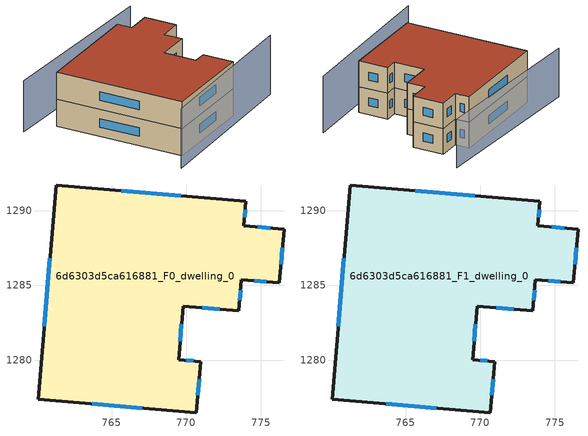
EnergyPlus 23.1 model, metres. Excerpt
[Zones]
6d6303d5ca616881_F0_dwelling_0
 floor ground (EU_floor_Construction): 774,1290.64 773.86,1289 776.55,1288.77 776.24,1285.18 773.7,1285.4 773.52,1283.3 769.79,1283.62 769.48,1280.03 770.98,1279.91 770.68,1276.47 760.07,1277.37 761.29,1291.72 z0
 wall outside (EU_wall_Construction): 770.68,1276.47 770.98,1279.91 769.48,1280.03 769.79,1283.62 773.52,1283.3 773.7,1285.4 776.24,1285.18 776.55,1288.77 773.86,1289 774,1290.64 761.29,1291.72 760.07,1277.37 770.68,1276.47 z0:3
 window (EU_Window_Construction): 770.78,1277.64 770.88,1278.73 / 763.7,1277.06 767.05,1276.78 / 760.87,1286.81 760.49,1282.28 / 769.65,1291.01 765.64,1291.35 / 773.91,1289.56 773.95,1290.08 / 775.63,1288.85 774.78,1288.92 / 776.35,1286.41 776.44,1287.54 / 774.57,1285.32 775.37,1285.25 / 773.58,1284.02 773.64,1284.68 / 771.07,1283.51 772.24,1283.41 / 769.59,1281.26 769.68,1282.39 / 770.47,1279.95 769.99,1279.99 z1.03:1.97
6d6303d5ca616881_F1_dwelling_0
 floor to 6d6303d5ca616881_F0_dwelling_0 (EU_floor_Construction): 774,1290.64 773.86,1289 776.55,1288.77 776.24,1285.18 773.7,1285.4 773.52,1283.3 769.79,1283.62 769.48,1280.03 770.98,1279.91 770.68,1276.47 760.07,1277.37 761.29,1291.72 z3
 wall outside (EU_wall_Construction): 770.68,1276.47 770.98,1279.91 769.48,1280.03 769.79,1283.62 773.52,1283.3 773.7,1285.4 776.24,1285.18 776.55,1288.77 773.86,1289 774,1290.64 761.29,1291.72 760.07,1277.37 770.68,1276.47 z3:6
 window (EU_Window_Construction): 770.78,1277.64 770.88,1278.73 / 763.7,1277.06 767.05,1276.78 / 760.87,1286.81 760.49,1282.28 / 769.65,1291.01 765.64,1291.35 / 773.91,1289.56 773.95,1290.08 / 775.63,1288.85 774.78,1288.92 / 776.35,1286.41 776.44,1287.54 / 774.57,1285.32 775.37,1285.25 / 773.58,1284.02 773.64,1284.68 / 771.07,1283.51 772.24,1283.41 / 769.59,1281.26 769.68,1282.39 / 770.47,1279.95 769.99,1279.99 z4.03:4.97
 roof outside (EU_roof_Construction): 770.68,1276.47 770.98,1279.91 769.48,1280.03 769.79,1283.62 773.52,1283.3 773.7,1285.4 776.24,1285.18 776.55,1288.77 773.86,1289 774,1290.64 761.29,1291.72 760.07,1277.37 z6
shading: 757.42,1276.33 776.73,1275.05 z0:6.6; 778.99,1291.42 758.71,1294.21 z0:5.7
[Building]
EU S2 Campaign: North Axis=0; Terrain=City; Solar Distribution=FullExterior
[Site:Location]
Cape.Town.Intl.AP: Latitude=-33.965; Longitude=18.602; Time Zone=2; Elevation=46
[SizingPeriod:WeatherFileDays]
AnnualSizingPeriod: Begin Month=1; Begin Day of Month=1; End Month=12; End Day of Month=31; Day of Week for Start Day=Monday; Use Weather File Daylight Saving Period=No; Use Weather File Rain and Snow Indicators=No
[MATERIAL]
EU_InternalMass_Material: Roughness=MediumRough; Thickness=0.1; Conductivity=1; Density=1800; Specific Heat=900; Thermal Absorptance=0.9; Solar Absorptance=0.7; Visible Absorptance=0.7
[MATERIAL:NOMASS] Roughness=MediumRough; Thermal Absorptance=0.9; Solar Absorptance=0.7; Visible Absorptance=0.7
Name | Thermal Resistance
EU_wall_NoMass | 0.493876
EU_roof_NoMass | 0.449382
EU_floor_NoMass | 1.25
[WINDOWMATERIAL:SIMPLEGLAZINGSYSTEM]
EU_Window_SimpleGlazing: UFactor=4.4; Solar Heat Gain Coefficient=0.85; Visible Transmittance=0.85
[CONSTRUCTION]
EU_wall_Construction: EU_wall_NoMass
EU_roof_Construction: EU_roof_NoMass
EU_floor_Construction: EU_floor_NoMass
EU_Window_Construction: EU_Window_SimpleGlazing
EU_InternalMass_Construction: EU_InternalMass_Material
[ZONE] Type=1; Multiplier=1; Ceiling Height=autocalculate; Floor Area=autocalculate; Part of Total Floor Area=Yes
Name | Volume
6d6303d5ca616881_F0_dwelling_0 | 520.566
6d6303d5ca616881_F1_dwelling_0 | 520.567
[INTERNALMASS] Construction=EU_InternalMass_Construction; Surface Area=173.522
Name | Zone or ZoneList
6d6303d5ca616881_F0_dwelling_0_EU_InternalMass | 6d6303d5ca616881_F0_dwelling_0
6d6303d5ca616881_F1_dwelling_0_EU_InternalMass | 6d6303d5ca616881_F1_dwelling_0
[OTHEREQUIPMENT] Fuel Type=Electricity; Design Level Calculation Method=Watts/Area; Power per Zone Floor Area=1; Fraction Latent=0; Fraction Radiant=0; Fraction Lost=0; Carbon Dioxide Generation Rate=0; EndUse Subcategory=EU_Step8_InternalGains
Name | Zone or ZoneList or Space or SpaceList | Schedule
EU_Step8_InternalGain_6d6303d5ca616881_F0_dwelling_0_f000 | 6d6303d5ca616881_F0_dwelling_0 | EU_Step8_GainSchedule_6d6303d5ca616881_F0_dwelling_0_f000
EU_Step8_InternalGain_6d6303d5ca616881_F1_dwelling_0_f000 | 6d6303d5ca616881_F1_dwelling_0 | EU_Step8_GainSchedule_6d6303d5ca616881_F1_dwelling_0_f000
[ZONEVENTILATION:DESIGNFLOWRATE] Schedule=EU_AlwaysOn; Design Flow Rate Calculation Method=AirChanges/Hour; Air Changes per Hour=0.64; Ventilation Type=Natural; Fan Pressure Rise=0; Fan Total Efficiency=1; Constant Term Coefficient=1; Temperature Term Coefficient=0; Velocity Term Coefficient=0; Velocity Squared Term Coefficient=0; Minimum Indoor Temperature=-100; Maximum Indoor Temperature=100; Delta Temperature=-100; Minimum Outdoor Temperature=-100; Maximum Outdoor Temperature=100; Maximum Wind Speed=40
Name | Zone or ZoneList or Space or SpaceList
EU_ConstantAir_6d6303d5ca616881_F0_dwelling_0 | 6d6303d5ca616881_F0_dwelling_0
EU_ConstantAir_6d6303d5ca616881_F1_dwelling_0 | 6d6303d5ca616881_F1_dwelling_0
[HVACTEMPLATE:THERMOSTAT] Constant Heating Setpoint=20; Constant Cooling Setpoint=50
EU_HeatOnly_6d6303d5ca616881_F0_dwelling_0; EU_HeatOnly_6d6303d5ca616881_F1_dwelling_0
[HVACTEMPLATE:ZONE:IDEALLOADSAIRSYSTEM] System Availability Schedule=EU_AlwaysOn; Maximum Heating Supply Air Temperature=50; Minimum Cooling Supply Air Temperature=13; Maximum Heating Supply Air Humidity Ratio=0.0156; Minimum Cooling Supply Air Humidity Ratio=0.0077; Heating Limit=NoLimit; Cooling Limit=NoLimit; Heating Availability Schedule=EU_AlwaysOn; Cooling Availability Schedule=EU_CoolingOff; Dehumidification Control Type=ConstantSensibleHeatRatio; Cooling Sensible Heat Ratio=0.7; Dehumidification Setpoint=60; Humidification Control Type=None; Humidification Setpoint=30; Outdoor Air Method=None; Outdoor Air Flow Rate per Person=0.00944; Outdoor Air Flow Rate per Zone Floor Area=0; Outdoor Air Flow Rate per Zone=0; Demand Controlled Ventilation Type=None; Outdoor Air Economizer Type=NoEconomizer; Heat Recovery Type=None; Sensible Heat Recovery Effectiveness=0.7; Latent Heat Recovery Effectiveness=0.65
Name | Template Thermostat
6d6303d5ca616881_F0_dwelling_0 | EU_HeatOnly_6d6303d5ca616881_F0_dwelling_0
6d6303d5ca616881_F1_dwelling_0 | EU_HeatOnly_6d6303d5ca616881_F1_dwelling_0
[SIZING:ZONE] Zone Cooling Design Supply Air Temperature Input Method=SupplyAirTemperature; Zone Cooling Design Supply Air Temperature=13; Zone Heating Design Supply Air Temperature Input Method=SupplyAirTemperature; Zone Heating Design Supply Air Temperature=50; Zone Cooling Design Supply Air Humidity Ratio=0.008; Zone Heating Design Supply Air Humidity Ratio=0.008; Cooling Design Air Flow Method=DesignDay; Cooling Design Air Flow Rate=0; Cooling Minimum Air Flow per Zone Floor Area=0.000762; Cooling Minimum Air Flow=0; Cooling Minimum Air Flow Fraction=0.2; Heating Design Air Flow Method=DesignDay; Heating Design Air Flow Rate=0; Heating Maximum Air Flow per Zone Floor Area=0.002032; Heating Maximum Air Flow=0.141576; Heating Maximum Air Flow Fraction=0.3; Account for Dedicated Outdoor Air System=No; Dedicated Outdoor Air System Control Strategy=NeutralSupplyAir; Dedicated Outdoor Air Low Setpoint Temperature for Design=autosize; Dedicated Outdoor Air High Setpoint Temperature for Design=autosize; Zone Load Sizing Method=Sensible Load Only No Latent Load; Zone Latent Cooling Design Supply Air Humidity Ratio Input Method=HumidityRatioDifference; Zone Cooling Design Supply Air Humidity Ratio Difference=0.005; Zone Latent Heating Design Supply Air Humidity Ratio Input Method=HumidityRatioDifference; Zone Humidification Design Supply Air Humidity Ratio Difference=0.005
6d6303d5ca616881_F0_dwelling_0; 6d6303d5ca616881_F1_dwelling_0
[SCHEDULE:CONSTANT]
Name | Hourly Value
EU_AlwaysOn | 1
EU_CoolingOff | 0
[SCHEDULE:FILE] Column Number=1; Rows to Skip at Top=0; Number of Hours of Data=8760; Column Separator=Comma; Interpolate to Timestep=No; Minutes per Item=60; Adjust Schedule for Daylight Savings=Yes
Name | File
EU_Step8_GainSchedule_6d6303d5ca616881_F0_dwelling_0_f000 | ../../schedules/6d6303d5ca616881/6d6303d5ca616881_F0_dwelling_0_f000_gain.csv
EU_Step8_GainSchedule_6d6303d5ca616881_F1_dwelling_0_f000 | ../../schedules/6d6303d5ca616881/6d6303d5ca616881_F1_dwelling_0_f000_gain.csv
